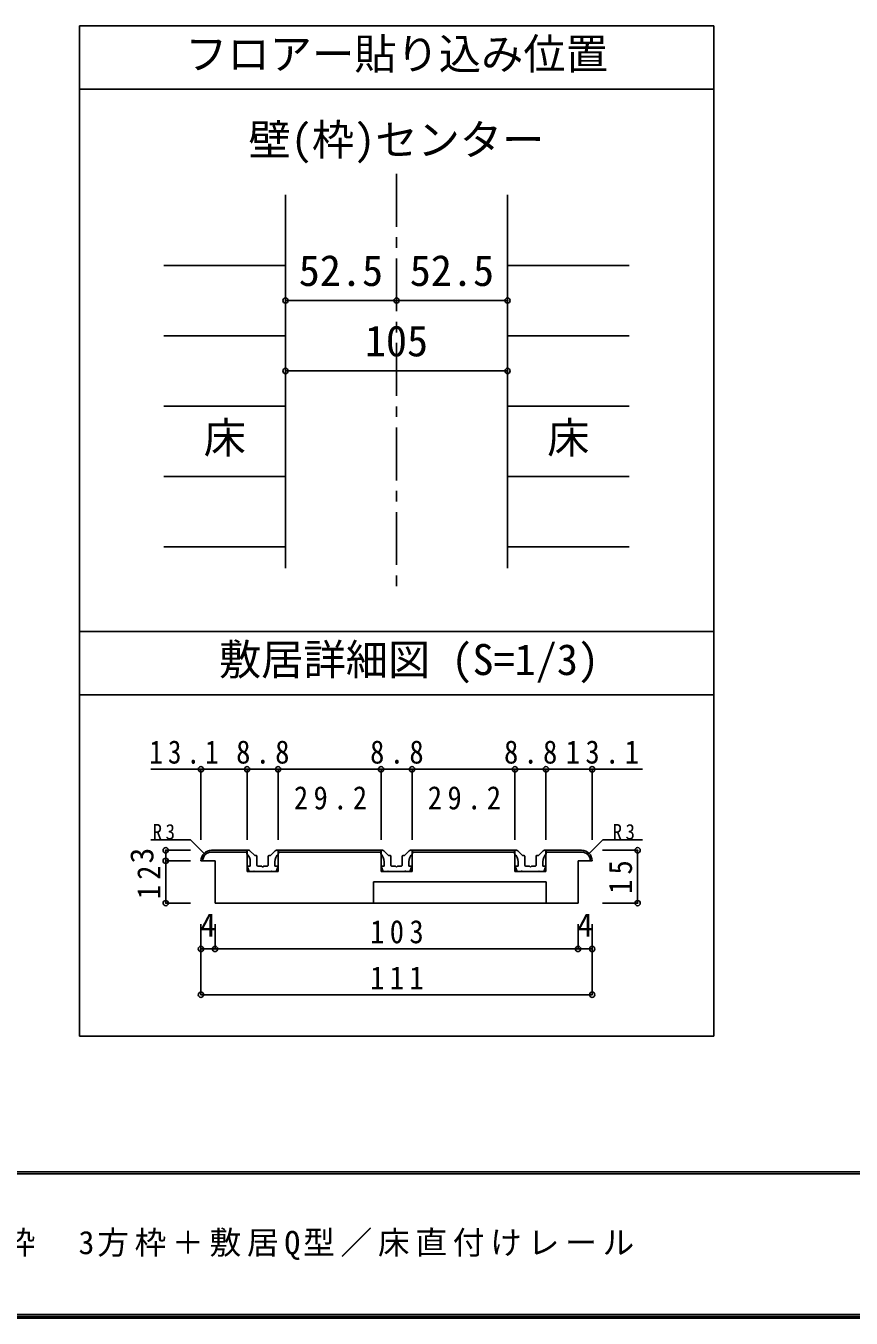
# Model space of a CAD drawing. Units: millimetres at full size, sheet at 1:5, with parts at other scales. Extents: x -973 to 977, y -718 to 696.
# Drawn here: x -394 to -3, y -701 to -90 of the extents above; entities that cross this region are included whole.
import ezdxf
from ezdxf.enums import TextEntityAlignment as Align

# ---------------------------------------------------------------- set-up
doc = ezdxf.new("R2010")
doc.units = ezdxf.units.MM
doc.header["$LTSCALE"] = 5
doc.header["$PDMODE"] = 32
doc.header["$PDSIZE"] = 2.5
doc.linetypes.add('CHAIN1', pattern=[8, 5, -1, 1, -1])
for name, color, linetype in [('0-1_通り芯', 4, 'CHAIN1'), ('0-3_仕上げ', 2, 'Continuous'), ('0-4_枠', 3, 'Continuous'), ('0-A_文字', 7, 'Continuous'), ('0-B_寸法', 7, 'Continuous'), ('2-4_枠', 3, 'Continuous'), ('2-7_金物', 7, 'Continuous'), ('2-B_ﾊｯﾁ', 4, 'Continuous'), ('F-1_枠', 6, 'Continuous'), ('F-A_文字', 7, 'Continuous')]:
    doc.layers.add(name, color=color, linetype=linetype)
doc.styles.add('ＭＳ ゴシック', font='')
doc.styles.get('ＭＳ ゴシック').set_extended_font_data('MS Gothic')

msp = doc.modelspace()

# ---------------------------------------------------------------- linework, layer by layer
at = {"layer": '0-1_通り芯'}
msp.add_line((-218.347, -159.5), (-218.347, -356.007), dxfattribs=at)
at = {"layer": '0-3_仕上げ', "color": 4}
for p, q in [((-328.347, -202.801), (-270.847, -202.801)), ((-165.847, -202.801), (-108.347, -202.801)), ((-270.847, -236.103), (-328.347, -236.103)), ((-165.847, -236.103), (-108.347, -236.103)), ((-270.847, -269.404), (-328.347, -269.404)), ((-165.847, -269.404), (-108.347, -269.404)), ((-270.847, -302.706), (-328.347, -302.706)), ((-165.847, -302.706), (-108.347, -302.706)), ((-270.847, -336.007), (-328.347, -336.007)), ((-165.847, -336.007), (-108.347, -336.007))]:
    msp.add_line(p, q, dxfattribs=at)
at = {"layer": '0-4_枠'}
for p, q in [((-270.847, -169.5), (-270.847, -346.007)), ((-165.847, -169.5), (-165.847, -346.007))]:
    msp.add_line(p, q, dxfattribs=at)
at = {"layer": '0-A_文字', "color": 3}
for p, q in [((-368.347, -89.5), (-368.347, -567.5)), ((-68.347, -89.5), (-368.347, -89.5)), ((-68.347, -89.5), (-68.347, -567.5)), ((-68.347, -119.5), (-368.347, -119.5)), ((-68.347, -376.007), (-368.347, -376.007)), ((-68.347, -406.007), (-368.347, -406.007)), ((-68.347, -567.5), (-368.347, -567.5))]:
    msp.add_line(p, q, dxfattribs=at)
at = {"layer": '0-B_寸法', "color": 4}
for p, q in [((-270.847, -219.452), (-218.347, -219.452)), ((-218.347, -219.452), (-165.847, -219.452)), ((-270.847, -252.753), (-165.847, -252.753))]:
    msp.add_line(p, q, dxfattribs=at)
at = {"layer": '0-B_寸法'}
for p in [(-270.847, -219.452), (-218.347, -219.452), (-165.847, -219.452), (-270.847, -252.753), (-165.847, -252.753)]:
    msp.add_point(p, dxfattribs=at)
at = {"layer": '2-4_枠'}
for p, q in [((-305.847, -479.502), (-289.014, -479.502)), ((-305.847, -479.502), (-289.014, -479.502)), ((-305.847, -480.335), (-289.014, -480.335)), ((-305.847, -480.335), (-289.014, -480.335)), ((-289.014, -479.502), (-289.014, -489.502)), ((-274.347, -479.502), (-225.68, -479.502)), ((-274.347, -479.502), (-274.347, -489.502)), ((-274.347, -479.502), (-225.68, -479.502)), ((-274.347, -480.335), (-225.68, -480.335)), ((-274.347, -480.335), (-225.68, -480.335)), ((-225.68, -479.502), (-225.68, -489.502)), ((-211.014, -479.502), (-211.014, -489.502)), ((-211.014, -479.502), (-162.347, -479.502)), ((-211.014, -479.502), (-162.347, -479.502)), ((-211.014, -480.335), (-162.347, -480.335)), ((-211.014, -480.335), (-162.347, -480.335)), ((-162.347, -479.502), (-162.347, -489.502)), ((-147.68, -479.502), (-147.68, -489.502)), ((-147.68, -479.502), (-130.847, -479.502)), ((-147.68, -479.502), (-130.847, -479.502)), ((-147.68, -480.335), (-130.847, -480.335)), ((-147.68, -480.335), (-130.847, -480.335)), ((-304.18, -484.502), (-310.847, -484.502)), ((-304.18, -484.502), (-310.847, -484.502)), ((-304.18, -504.502), (-304.18, -484.502)), ((-132.514, -484.502), (-125.847, -484.502)), ((-132.514, -504.502), (-132.514, -484.502)), ((-132.514, -484.502), (-125.847, -484.502)), ((-289.014, -489.502), (-274.347, -489.502)), ((-289.014, -489.502), (-274.347, -489.502)), ((-229.18, -494.501), (-147.514, -494.501)), ((-225.68, -489.502), (-211.014, -489.502)), ((-225.68, -489.502), (-211.014, -489.502)), ((-162.347, -489.502), (-147.68, -489.502)), ((-162.347, -489.502), (-147.68, -489.502)), ((-147.514, -504.502), (-147.514, -494.501)), ((-132.514, -504.502), (-304.18, -504.502)), ((-132.514, -504.502), (-304.18, -504.502))]:
    msp.add_line(p, q, dxfattribs=at)
msp.add_lwpolyline([(-229.18, -504.502), (-229.18, -494.501), (-147.514, -494.501)], dxfattribs=at)
for centre, major_axis, start_param, end_param in [((-305.847, -484.502), (5, 0), 1.5707963, 3.1415927), ((-305.847, -484.502), (5, 0), 1.5707963, 3.1415927), ((-305.847, -484.502), (4.167, 0), 1.5707963, 3.1415927), ((-305.847, -484.502), (4.167, 0), 1.5707963, 3.1415927), ((-130.847, -484.502), (5, 0), 6.2831853, 7.8539816), ((-130.847, -484.502), (5, 0), 6.2831853, 7.8539816), ((-130.847, -484.502), (4.167, 0), 6.2831853, 7.8539816), ((-130.847, -484.502), (4.167, 0), 6.2831853, 7.8539816)]:
    msp.add_ellipse(centre, major_axis=major_axis, ratio=0.999999, start_param=start_param, end_param=end_param, dxfattribs=at)
at = {"layer": '2-7_金物'}
for p, q in [((-289.18, -479.502), (-288.275, -479.502)), ((-289.18, -481.169), (-289.18, -479.502)), ((-289.18, -479.502), (-288.275, -479.502)), ((-285.577, -481.855), (-287.686, -479.746)), ((-285.577, -481.855), (-287.686, -479.746)), ((-285.223, -482.002), (-284.68, -482.002)), ((-285.223, -482.002), (-284.68, -482.002)), ((-284.347, -486.502), (-284.347, -482.335)), ((-279.014, -486.502), (-279.014, -482.335)), ((-278.137, -482.002), (-278.68, -482.002)), ((-278.137, -482.002), (-278.68, -482.002)), ((-277.784, -481.855), (-275.674, -479.746)), ((-277.784, -481.855), (-275.674, -479.746)), ((-274.18, -479.502), (-275.085, -479.502)), ((-225.847, -479.502), (-224.942, -479.502)), ((-225.847, -481.169), (-225.847, -479.502)), ((-225.847, -479.502), (-224.942, -479.502)), ((-222.243, -481.855), (-224.353, -479.746)), ((-222.243, -481.855), (-224.353, -479.746)), ((-221.89, -482.002), (-221.347, -482.002)), ((-221.89, -482.002), (-221.347, -482.002)), ((-221.014, -486.502), (-221.014, -482.335)), ((-215.68, -486.502), (-215.68, -482.335)), ((-214.804, -482.002), (-215.347, -482.002)), ((-214.804, -482.002), (-215.347, -482.002)), ((-214.451, -481.855), (-212.341, -479.746)), ((-214.451, -481.855), (-212.341, -479.746)), ((-210.847, -479.502), (-211.752, -479.502)), ((-162.514, -479.502), (-161.609, -479.502)), ((-162.514, -481.169), (-162.514, -479.502)), ((-162.514, -479.502), (-161.609, -479.502)), ((-158.91, -481.855), (-161.019, -479.746)), ((-158.91, -481.855), (-161.019, -479.746)), ((-158.556, -482.002), (-158.014, -482.002)), ((-158.556, -482.002), (-158.014, -482.002)), ((-157.68, -486.502), (-157.68, -482.335)), ((-152.347, -486.502), (-152.347, -482.335)), ((-151.471, -482.002), (-152.014, -482.002)), ((-151.471, -482.002), (-152.014, -482.002)), ((-151.117, -481.855), (-149.008, -479.746)), ((-151.117, -481.855), (-149.008, -479.746)), ((-147.514, -479.502), (-148.418, -479.502)), ((-288.014, -489.502), (-288.823, -487.458)), ((-288.014, -489.502), (-288.823, -487.458)), ((-287.514, -487.002), (-288.514, -487.002)), ((-287.514, -487.002), (-288.514, -487.002)), ((-287.514, -487.002), (-287.514, -484.895)), ((-281.68, -487.502), (-281.18, -487.002)), ((-281.68, -487.502), (-281.18, -487.002)), ((-281.18, -487.002), (-279.514, -487.002)), ((-281.18, -487.002), (-279.514, -487.002)), ((-275.847, -487.002), (-275.847, -484.895)), ((-275.847, -487.002), (-274.847, -487.002)), ((-275.847, -487.002), (-274.847, -487.002)), ((-275.347, -489.502), (-274.537, -487.458)), ((-275.347, -489.502), (-274.537, -487.458)), ((-224.68, -489.502), (-225.49, -487.458)), ((-224.68, -489.502), (-225.49, -487.458)), ((-224.18, -487.002), (-225.18, -487.002)), ((-224.18, -487.002), (-225.18, -487.002)), ((-224.18, -487.002), (-224.18, -484.895)), ((-218.347, -487.502), (-217.847, -487.002)), ((-218.347, -487.502), (-217.847, -487.002)), ((-217.847, -487.002), (-216.18, -487.002)), ((-217.847, -487.002), (-216.18, -487.002)), ((-212.514, -487.002), (-212.514, -484.895)), ((-212.514, -487.002), (-211.514, -487.002)), ((-212.514, -487.002), (-211.514, -487.002)), ((-212.014, -489.502), (-211.204, -487.458)), ((-212.014, -489.502), (-211.204, -487.458)), ((-161.347, -489.502), (-162.157, -487.458)), ((-161.347, -489.502), (-162.157, -487.458)), ((-160.847, -487.002), (-161.847, -487.002)), ((-160.847, -487.002), (-161.847, -487.002)), ((-160.847, -487.002), (-160.847, -484.895)), ((-155.014, -487.502), (-154.514, -487.002)), ((-155.014, -487.502), (-154.514, -487.002)), ((-154.514, -487.002), (-152.847, -487.002)), ((-154.514, -487.002), (-152.847, -487.002)), ((-149.18, -487.002), (-149.18, -484.895)), ((-149.18, -487.002), (-148.18, -487.002)), ((-149.18, -487.002), (-148.18, -487.002)), ((-148.68, -489.502), (-147.87, -487.458)), ((-148.68, -489.502), (-147.87, -487.458)), ((-286.18, -489.502), (-288.014, -489.502)), ((-286.18, -489.502), (-288.014, -489.502)), ((-286.18, -489.502), (-285.847, -489.168)), ((-286.18, -489.502), (-285.847, -489.168)), ((-285.847, -489.168), (-285.514, -489.502)), ((-285.847, -489.168), (-285.514, -489.502)), ((-277.847, -489.502), (-285.514, -489.502)), ((-277.847, -489.502), (-285.514, -489.502)), ((-277.514, -489.168), (-277.847, -489.502)), ((-277.514, -489.168), (-277.847, -489.502)), ((-277.18, -489.502), (-277.514, -489.168)), ((-277.18, -489.502), (-277.514, -489.168)), ((-277.18, -489.502), (-275.347, -489.502)), ((-277.18, -489.502), (-275.347, -489.502)), ((-222.847, -489.502), (-224.68, -489.502)), ((-222.847, -489.502), (-224.68, -489.502)), ((-222.847, -489.502), (-222.514, -489.168)), ((-222.847, -489.502), (-222.514, -489.168)), ((-222.514, -489.168), (-222.18, -489.502)), ((-222.514, -489.168), (-222.18, -489.502)), ((-214.514, -489.502), (-222.18, -489.502)), ((-214.514, -489.502), (-222.18, -489.502)), ((-214.18, -489.168), (-214.514, -489.502)), ((-214.18, -489.168), (-214.514, -489.502)), ((-213.847, -489.502), (-214.18, -489.168)), ((-213.847, -489.502), (-214.18, -489.168)), ((-213.847, -489.502), (-212.014, -489.502)), ((-213.847, -489.502), (-212.014, -489.502)), ((-159.514, -489.502), (-161.347, -489.502)), ((-159.514, -489.502), (-161.347, -489.502)), ((-159.514, -489.502), (-159.18, -489.168)), ((-159.514, -489.502), (-159.18, -489.168)), ((-159.18, -489.168), (-158.847, -489.502)), ((-159.18, -489.168), (-158.847, -489.502)), ((-151.18, -489.502), (-158.847, -489.502)), ((-151.18, -489.502), (-158.847, -489.502)), ((-150.847, -489.168), (-151.18, -489.502)), ((-150.847, -489.168), (-151.18, -489.502)), ((-150.514, -489.502), (-150.847, -489.168)), ((-150.514, -489.502), (-150.847, -489.168)), ((-150.514, -489.502), (-148.68, -489.502)), ((-150.514, -489.502), (-148.68, -489.502))]:
    msp.add_line(p, q, dxfattribs=at)
for points in [[(-274.18, -481.169), (-274.18, -479.502), (-275.085, -479.502)], [(-210.847, -481.169), (-210.847, -479.502), (-211.752, -479.502)], [(-147.514, -481.169), (-147.514, -479.502), (-148.418, -479.502)], [(-283.847, -487.002), (-282.18, -487.002), (-281.68, -487.502)], [(-283.847, -487.002), (-282.18, -487.002), (-281.68, -487.502)], [(-220.514, -487.002), (-218.847, -487.002), (-218.347, -487.502)], [(-220.514, -487.002), (-218.847, -487.002), (-218.347, -487.502)], [(-157.18, -487.002), (-155.514, -487.002), (-155.014, -487.502)], [(-157.18, -487.002), (-155.514, -487.002), (-155.014, -487.502)]]:
    msp.add_lwpolyline(points, dxfattribs=at)
for centre, major_axis, start_param, end_param in [((-292.514, -484.895), (-5, 0), 3.1415927, 3.9826668), ((-292.514, -484.895), (-5, 0), 3.1415927, 3.9826668), ((-288.275, -480.335), (-0.833, 0), 3.9269908, 4.712389), ((-288.275, -480.335), (-0.833, 0), 3.9269908, 4.712389), ((-285.223, -481.502), (-0.5, 0), 0.7853982, 1.5707963), ((-285.223, -481.502), (-0.5, 0), 0.7853982, 1.5707963), ((-284.68, -482.335), (-0.333, 0), 3.1415927, 4.712389), ((-284.68, -482.335), (-0.333, 0), 3.1415927, 4.712389), ((-278.68, -482.335), (-0.333, 0), 4.712389, 6.2831853), ((-278.68, -482.335), (-0.333, 0), 4.712389, 6.2831853), ((-278.137, -481.502), (-0.5, 0), 1.5707963, 2.3561945), ((-278.137, -481.502), (-0.5, 0), 1.5707963, 2.3561945), ((-270.847, -484.895), (-5, 0), 5.4421111, 6.2831853), ((-270.847, -484.895), (-5, 0), 5.4421111, 6.2831853), ((-275.085, -480.335), (-0.833, 0), 4.712389, 5.4977871), ((-275.085, -480.335), (-0.833, 0), 4.712389, 5.4977871), ((-229.18, -484.895), (-5, 0), 3.1415927, 3.9826668), ((-229.18, -484.895), (-5, 0), 3.1415927, 3.9826668), ((-224.942, -480.335), (-0.833, 0), 3.9269908, 4.712389), ((-224.942, -480.335), (-0.833, 0), 3.9269908, 4.712389), ((-221.89, -481.502), (-0.5, 0), 0.7853982, 1.5707963), ((-221.89, -481.502), (-0.5, 0), 0.7853982, 1.5707963), ((-221.347, -482.335), (-0.333, 0), 3.1415927, 4.712389), ((-221.347, -482.335), (-0.333, 0), 3.1415927, 4.712389), ((-215.347, -482.335), (-0.333, 0), 4.712389, 6.2831853), ((-215.347, -482.335), (-0.333, 0), 4.712389, 6.2831853), ((-214.804, -481.502), (-0.5, 0), 1.5707963, 2.3561945), ((-214.804, -481.502), (-0.5, 0), 1.5707963, 2.3561945), ((-207.514, -484.895), (-5, 0), 5.4421111, 6.2831853), ((-207.514, -484.895), (-5, 0), 5.4421111, 6.2831853), ((-211.752, -480.335), (-0.833, 0), 4.712389, 5.4977871), ((-211.752, -480.335), (-0.833, 0), 4.712389, 5.4977871), ((-165.847, -484.895), (-5, 0), 3.1415927, 3.9826668), ((-165.847, -484.895), (-5, 0), 3.1415927, 3.9826668), ((-161.609, -480.335), (-0.833, 0), 3.9269908, 4.712389), ((-161.609, -480.335), (-0.833, 0), 3.9269908, 4.712389), ((-158.556, -481.502), (-0.5, 0), 0.7853982, 1.5707963), ((-158.556, -481.502), (-0.5, 0), 0.7853982, 1.5707963), ((-158.014, -482.335), (-0.333, 0), 3.1415927, 4.712389), ((-158.014, -482.335), (-0.333, 0), 3.1415927, 4.712389), ((-152.014, -482.335), (-0.333, 0), 4.712389, 6.2831853), ((-152.014, -482.335), (-0.333, 0), 4.712389, 6.2831853), ((-151.471, -481.502), (-0.5, 0), 1.5707963, 2.3561945), ((-151.471, -481.502), (-0.5, 0), 1.5707963, 2.3561945), ((-144.18, -484.895), (-5, 0), 5.4421111, 6.2831853), ((-144.18, -484.895), (-5, 0), 5.4421111, 6.2831853), ((-148.418, -480.335), (-0.833, 0), 4.712389, 5.4977871), ((-148.418, -480.335), (-0.833, 0), 4.712389, 5.4977871), ((-288.514, -487.335), (-0.333, 0), 4.712389, 6.6604557), ((-288.514, -487.335), (-0.333, 0), 4.712389, 6.6604557), ((-283.847, -486.502), (-0.5, 0), 6.2831853, 7.8539816), ((-283.847, -486.502), (-0.5, 0), 6.2831853, 7.8539816), ((-279.514, -486.502), (-0.5, 0), 1.5707963, 3.1415927), ((-279.514, -486.502), (-0.5, 0), 1.5707963, 3.1415927), ((-274.847, -487.335), (-0.333, 0), 2.7643223, 4.712389), ((-274.847, -487.335), (-0.333, 0), 2.7643223, 4.712389), ((-225.18, -487.335), (-0.333, 0), 4.712389, 6.6604557), ((-225.18, -487.335), (-0.333, 0), 4.712389, 6.6604557), ((-220.514, -486.502), (-0.5, 0), 6.2831853, 7.8539816), ((-220.514, -486.502), (-0.5, 0), 6.2831853, 7.8539816), ((-216.18, -486.502), (-0.5, 0), 1.5707963, 3.1415927), ((-216.18, -486.502), (-0.5, 0), 1.5707963, 3.1415927), ((-211.514, -487.335), (-0.333, 0), 2.7643223, 4.712389), ((-211.514, -487.335), (-0.333, 0), 2.7643223, 4.712389), ((-161.847, -487.335), (-0.333, 0), 4.712389, 6.6604557), ((-161.847, -487.335), (-0.333, 0), 4.712389, 6.6604557), ((-157.18, -486.502), (-0.5, 0), 6.2831853, 7.8539816), ((-157.18, -486.502), (-0.5, 0), 6.2831853, 7.8539816), ((-152.847, -486.502), (-0.5, 0), 1.5707963, 3.1415927), ((-152.847, -486.502), (-0.5, 0), 1.5707963, 3.1415927), ((-148.18, -487.335), (-0.333, 0), 2.7643223, 4.712389), ((-148.18, -487.335), (-0.333, 0), 2.7643223, 4.712389)]:
    msp.add_ellipse(centre, major_axis=major_axis, ratio=0.999999, start_param=start_param, end_param=end_param, dxfattribs=at)
at = {"layer": '2-B_ﾊｯﾁ'}
for p, q in [((-289.014, -441.168), (-334.538, -441.168)), ((-310.847, -441.168), (-310.847, -474.501)), ((-162.347, -441.168), (-147.68, -441.168)), ((-162.347, -441.168), (-162.347, -474.501)), ((-147.68, -441.168), (-147.68, -474.501)), ((-147.68, -441.168), (-102.02, -441.168)), ((-125.847, -441.168), (-125.847, -474.501)), ((-315.847, -474.502), (-334.538, -474.502)), ((-315.847, -474.502), (-334.538, -474.502)), ((-309.383, -480.966), (-315.847, -474.502)), ((-309.383, -480.966), (-315.847, -474.502)), ((-127.311, -480.966), (-120.847, -474.502)), ((-127.311, -480.966), (-120.847, -474.502)), ((-120.847, -474.502), (-102.02, -474.502)), ((-120.847, -474.502), (-102.02, -474.502)), ((-327.514, -484.502), (-327.514, -479.502)), ((-327.514, -479.502), (-315.847, -479.502)), ((-104.322, -479.502), (-120.989, -479.502)), ((-104.322, -504.502), (-104.322, -479.502)), ((-327.514, -504.502), (-327.514, -484.502)), ((-327.514, -484.502), (-315.847, -484.502)), ((-327.514, -504.502), (-315.847, -504.502)), ((-104.322, -504.502), (-120.989, -504.502)), ((-310.847, -526.168), (-310.847, -514.502)), ((-304.18, -526.168), (-304.18, -514.502)), ((-132.514, -526.168), (-132.514, -514.502)), ((-125.847, -526.168), (-125.847, -514.502)), ((-310.847, -547.835), (-310.847, -526.168)), ((-304.18, -526.168), (-310.847, -526.168)), ((-132.514, -526.168), (-304.18, -526.168)), ((-125.847, -526.168), (-132.514, -526.168)), ((-125.847, -547.835), (-125.847, -526.168)), ((-310.847, -547.835), (-125.847, -547.835))]:
    msp.add_line(p, q, dxfattribs=at)
for points in [[(-274.347, -441.168), (-289.014, -441.168), (-289.014, -474.501)], [(-225.68, -441.168), (-274.347, -441.168), (-274.347, -474.501)], [(-211.014, -441.168), (-225.68, -441.168), (-225.68, -474.501)], [(-162.347, -441.168), (-211.014, -441.168), (-211.014, -474.501)]]:
    msp.add_lwpolyline(points, dxfattribs=at)
at = {"layer": '2-B_ﾊｯﾁ', "color": 7}
for p in [(-310.847, -441.168), (-289.014, -441.168), (-274.347, -441.168), (-225.68, -441.168), (-211.014, -441.168), (-162.347, -441.168), (-147.68, -441.168), (-125.847, -441.168), (-327.514, -479.502), (-104.322, -479.502), (-327.514, -484.502), (-327.514, -504.502), (-104.322, -504.502), (-310.847, -526.168), (-304.18, -526.168), (-132.514, -526.168), (-125.847, -526.168), (-310.847, -547.835), (-125.847, -547.835)]:
    msp.add_point(p, dxfattribs=at)
at = {"layer": 'F-1_枠'}
for p, q in [((976.653, -631.667), (-973.347, -631.667)), ((976.653, -632.5), (-973.347, -632.5)), ((976.653, -699.167), (-973.347, -699.167)), ((976.653, -700), (-973.347, -700)), ((976.653, -700.833), (-973.347, -700.833))]:
    msp.add_line(p, q, dxfattribs=at)

# ---------------------------------------------------------------- texts
at = {"layer": '0-A_文字', "style": 'ＭＳ ゴシック'}
for s, p in [('フロアー貼り込み位置', (-318.347, -114.5)), ('壁(枠)センター', (-288.347, -155.091)), ('床', (-309.597, -296.055)), ('床', (-147.097, -296.055)), ('敷居詳細図 (S=1/3)', (-302.356, -401.007))]:
    msp.add_text(s, height=14.66, dxfattribs=at).set_placement(p, align=Align.BOTTOM_LEFT)
at = {"layer": '0-B_寸法', "style": 'ＭＳ ゴシック'}
for s, p in [('52.5', (-264.597, -216.952)), ('52.5', (-212.097, -216.952)), ('105', (-233.347, -250.253))]:
    msp.add_text(s, height=14.66, dxfattribs=at).set_placement(p, align=Align.BOTTOM_LEFT)
at = {"layer": '2-B_ﾊｯﾁ', "color": 7, "style": 'ＭＳ ゴシック'}
msp.add_text('3', height=11, rotation=90, dxfattribs=at).set_placement((-330.014, -485.752), align=Align.BOTTOM_LEFT)
for p in [(-311.264, -523.668), (-132.93, -523.668)]:
    msp.add_text('4', height=11, dxfattribs=at).set_placement(p, align=Align.BOTTOM_LEFT)
at = {"layer": '2-B_ﾊｯﾁ', "color": 7, "attachment_point": 7, "style": 'ＭＳ ゴシック'}
for s, insert, char_height in [('\\T1.38;\\W0.85;13.1', (-335.216, -438.668), 11), ('\\T1.37;\\W0.9;8.8', (-294.18, -438.668), 11), ('\\T1.38;\\W0.9;8.8', (-230.847, -438.668), 11), ('\\T1.37;\\W0.9;8.8', (-167.514, -438.668), 11), ('\\T1.38;\\W0.9;13.1', (-138.321, -438.668), 11), ('\\T1.38;\\W0.9;29.2', (-266.889, -460.335), 11), ('\\T1.38;\\W0.9;29.2', (-203.555, -460.335), 11), ('\\T1.36;\\W0.9;R3', (-333.705, -474.502), 7.331), ('\\T1.36;\\W0.9;R3', (-333.705, -474.502), 7.331), ('\\T1.36;\\W0.9;R3', (-116.187, -474.502), 7.331), ('\\T1.36;\\W0.9;R3', (-116.187, -474.502), 7.331), ('\\T1.38;\\W0.9;103', (-230.847, -523.668), 11), ('\\T1.38;\\W0.9;111', (-230.847, -545.335), 11)]:
    msp.add_mtext(s, dxfattribs=dict(at, insert=insert, char_height=char_height))
at = {"layer": '2-B_ﾊｯﾁ', "color": 7, "char_height": 11, "attachment_point": 7, "rotation": 90, "style": 'ＭＳ ゴシック'}
for s, insert in [('\\T1.36;\\W0.9;12', (-330.014, -502.627)), ('\\T1.36;\\W0.9;15', (-106.822, -500.127))]:
    msp.add_mtext(s, dxfattribs=dict(at, insert=insert))
at = {"layer": 'F-A_文字', "insert": (-846.68, -673.333), "char_height": 11, "attachment_point": 7, "style": 'ＭＳ ゴシック'}
msp.add_mtext('\\T1.18;ピノアース\u3000H20\\~３枚引き違い戸（レールタイプ）調整枠\u30003方枠＋敷居Q型／床直付けレール', dxfattribs=at)

doc.saveas('drawing.dxf')
